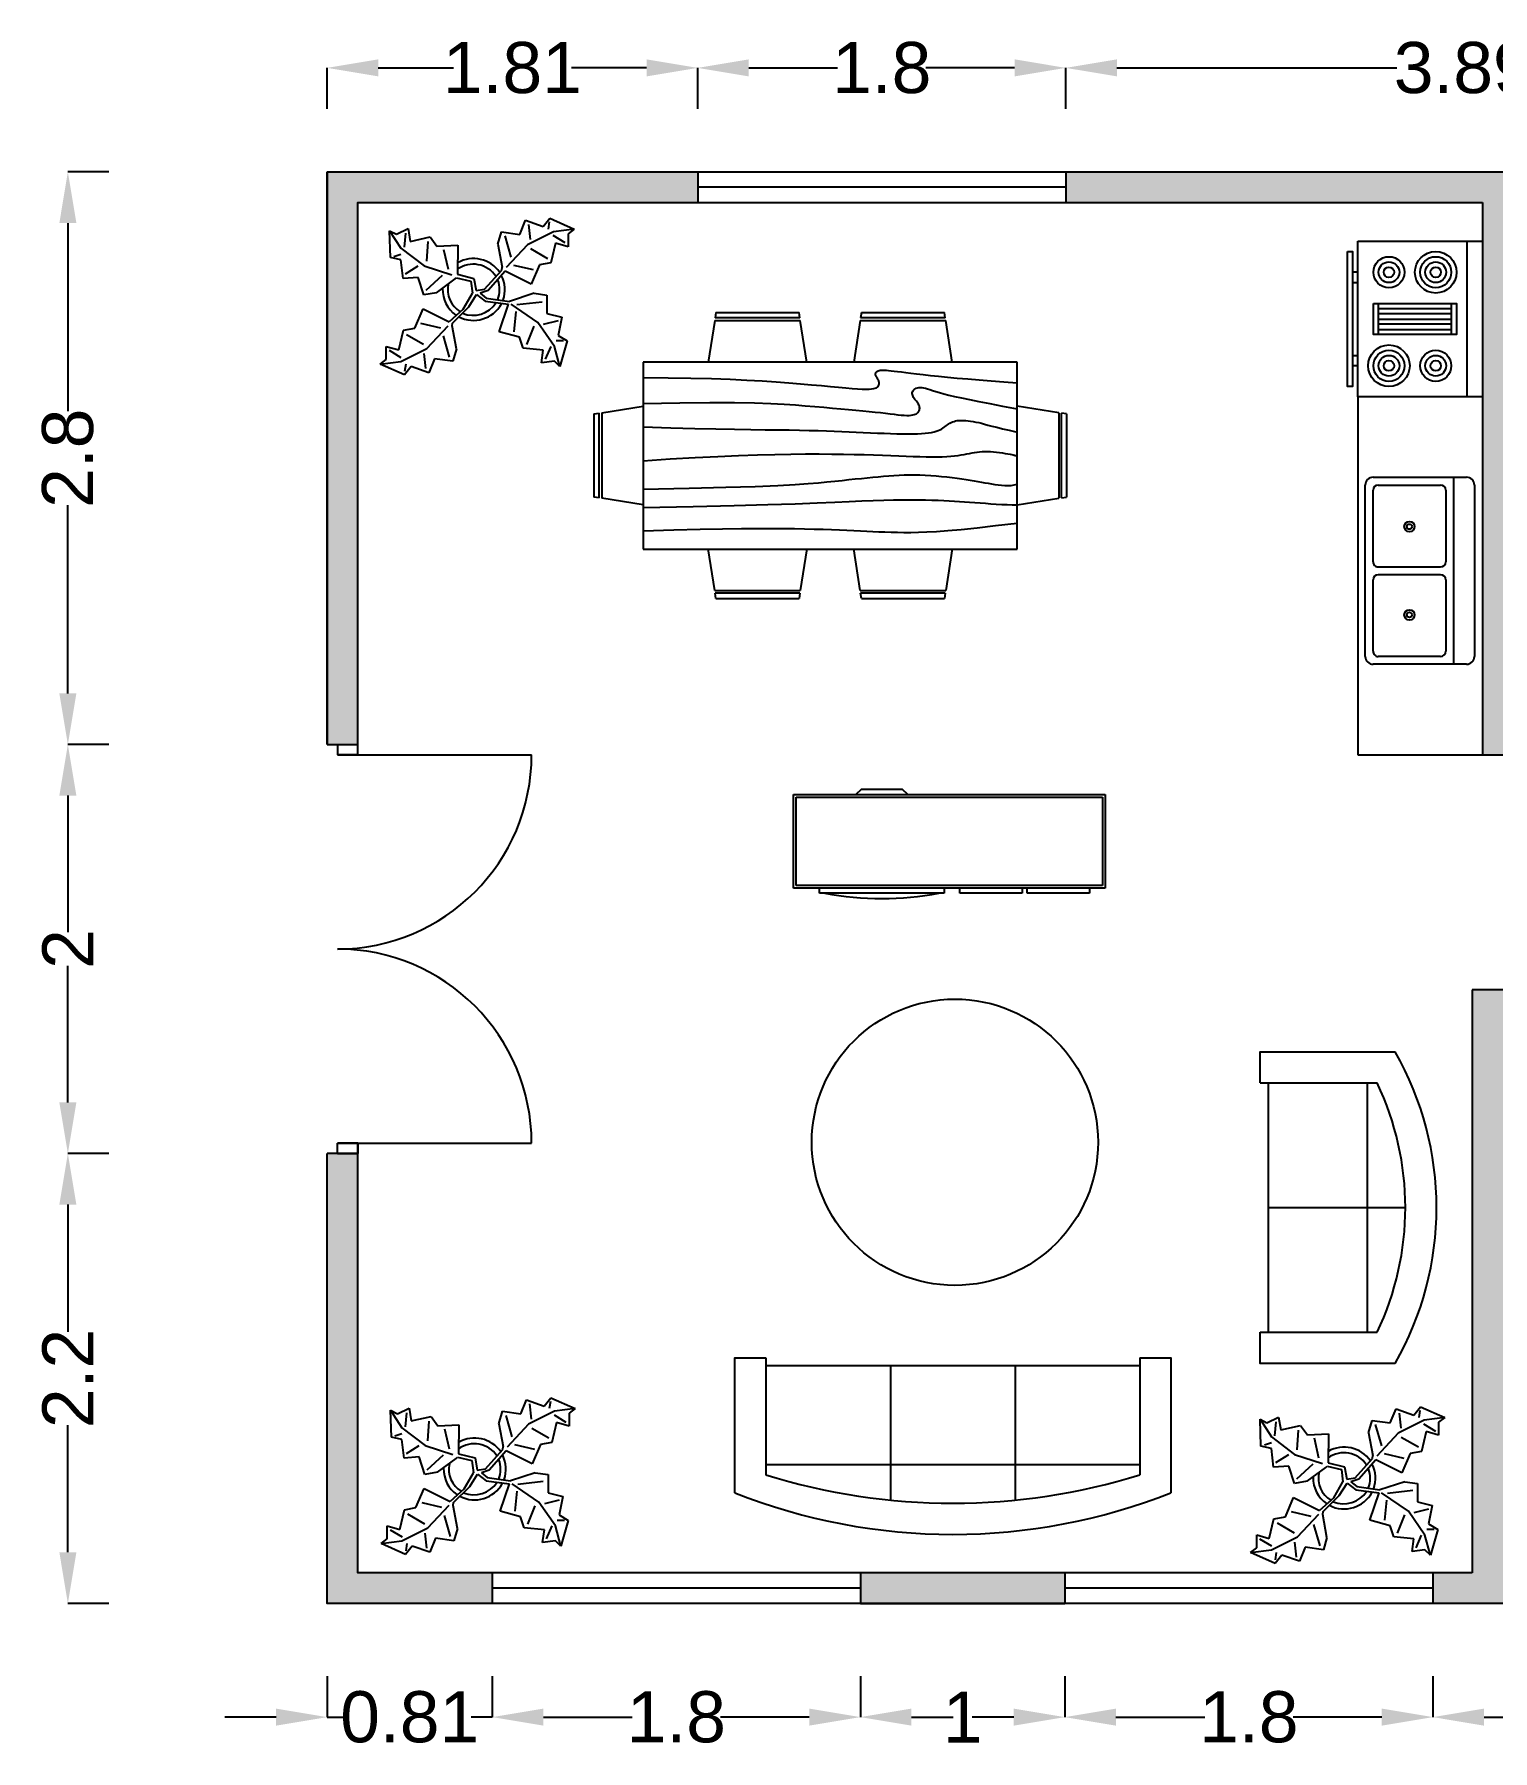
# Model space of a CAD drawing. Header units: metres. Extents: x 0.8 to 12.8, y 8.6 to 17.
# Drawn here: x 0.77 to 7.9, y 8.6 to 16.99 of the extents above; entities that cross this region are included whole.
import ezdxf

# ---------------------------------------------------------------- set-up
doc = ezdxf.new("R2010")
doc.units = ezdxf.units.M
for name, color, linetype in [('Doors', 6, 'Continuous'), ('Furniture', 5, 'Continuous'), ('Hatching', 4, 'Continuous')]:
    doc.layers.add(name, color=color, linetype=linetype)
doc.styles.get("Standard").update_dxf_attribs({"font": 'arial.ttf'})
doc.dimstyles.new('ISO-25', dxfattribs={"dimtxt": 0.25, "dimasz": 0.25, "dimexe": 0, "dimexo": 0, "dimgap": 0, "dimtad": 0, "dimdsep": 46, "dimtxsty": 'Standard', "dimcen": 0.25, "dimadec": 0, "dimazin": 0, "dimtfac": 1, "dimtmove": 1, "dimatfit": 3, "dimfxl": 0.2, "dimfxlon": 1, "dimarcsym": 0})

# ---------------------------------------------------------------- blocks, each defined once
blk = doc.blocks.new('Sofa - Roundback Loveseat 5 ft.')
at = {"linetype": 'Continuous'}
for p, q in [((0, -32.44198), (0, -5.99998)), ((-24, -33.99998), (-24, -11.46958)), ((24.00004, -33.99998), (24.00004, -11.46958)), ((-23.9998, -13.38178), (23.99986, -13.38178)), ((-24, -32.44198), (24.00004, -32.44198))]:
    blk.add_line(p, q, dxfattribs=at)
for points in [[(-24, -33.99998), (-30, -33.99998), (-30, -7.99998)], [(30.00004, -7.99998), (30.00004, -33.99998), (24.00004, -33.99998)]]:
    blk.add_lwpolyline(points, dxfattribs=at)
for centre, radius, start, end in [((0, -60.24998), 60.24998, 60.13715, 119.8628), ((0, -61.38438), 55.38444, 64.32083, 115.6792)]:
    blk.add_arc(centre, radius, start, end, dxfattribs=at)
blk = doc.blocks.new('Sofa - Roundback 7 ft.')
at = {"linetype": 'Continuous'}
for p, q in [((-12.00002, -32.4421), (-12.00003, -6.5971)), ((11.99997, -32.4421), (11.99998, -6.5971)), ((-36.000027, -34), (-36.000027, -11.4696)), ((35.99998, -34), (35.99998, -11.4696)), ((-35.999844, -13.3819), (35.9998, -13.3819)), ((-36.000027, -32.4421), (35.99998, -32.4421))]:
    blk.add_line(p, q, dxfattribs=at)
for points in [[(-36.000027, -34), (-42.000027, -34), (-42.000027, -8)], [(41.99998, -8), (41.99998, -34), (35.99998, -34)]]:
    blk.add_lwpolyline(points, dxfattribs=at)
for centre, radius, start, end in [((0, -114.25), 114.25, 68.43141, 111.5686), ((-0.00001, -127.1968), 121.1968, 72.72033, 107.2797)]:
    blk.add_arc(centre, radius, start, end, dxfattribs=at)
blk = doc.blocks.new('Dining Set - 36 x 72 in.')
at = {"linetype": 'Continuous'}
for p, q in [((-22, 27.5), (-22.1562, 26.50042)), ((-5.8416, 26.5), (-22.1534, 26.5)), ((-22, 27.5), (-6, 27.5)), ((-5.8437, 26.49966), (-6, 27.5)), ((6, 27.5), (5.8438, 26.50042)), ((22.1584, 26.5), (5.8466, 26.5)), ((6, 27.5), (22, 27.5)), ((22.1563, 26.49966), (22, 27.5)), ((-22.2343, 26.00059), (-23.4847, 17.99762)), ((-22.2304, 26), (-5.7608, 26)), ((-4.5152, 17.99762), (-5.7655, 25.99926)), ((5.7657, 26.00059), (4.5153, 17.99762)), ((5.7696, 26), (22.2392, 26)), ((23.4848, 17.99762), (22.2345, 25.99926)), ((36, 18), (-36, 18)), ((-36, 18), (-36, -18)), ((36, -18), (36, 18)), ((-45.5, 8), (-44.5004, 8.15617)), ((-45.5, 8), (-45.5, -8)), ((-44.5, -8.15843), (-44.5, 8.15338)), ((-44.0006, 8.23428), (-35.9976, 9.48474)), ((-44, 8.23041), (-44, -8.23915)), ((44.0006, 8.23428), (35.9976, 9.48474)), ((44, 8.23041), (44, -8.23915)), ((44.5, -8.15843), (44.5, 8.15338)), ((45.5, 8), (44.5005, 8.15617)), ((45.5, 8), (45.5, -8)), ((-44.4997, -8.15631), (-45.5, -8)), ((-35.9976, -9.48476), (-43.9993, -8.2345)), ((35.9976, -9.48476), (43.9993, -8.2345)), ((44.4997, -8.15631), (45.5, -8)), ((-36, -18), (36, -18)), ((-22.2343, -26.0006), (-23.4847, -17.99762)), ((-4.5152, -17.99762), (-5.7655, -25.99928)), ((5.7657, -26.0006), (4.5153, -17.99762)), ((23.4848, -17.99762), (22.2345, -25.99928)), ((-22.2304, -26), (-5.7608, -26)), ((5.7696, -26), (22.2392, -26)), ((-22, -27.5), (-22.1562, -26.50044)), ((-5.8416, -26.5), (-22.1534, -26.5)), ((-22, -27.5), (-6, -27.5)), ((-5.8437, -26.49967), (-6, -27.5)), ((6, -27.5), (5.8438, -26.50044)), ((22.1584, -26.5), (5.8466, -26.5)), ((6, -27.5), (22, -27.5)), ((22.1563, -26.49967), (22, -27.5))]:
    blk.add_line(p, q, dxfattribs=at)
for points in [[(-36, 15), (-31.1772, 14.97754), (-26.8079, 14.91406), (-22.8538, 14.81543), (-19.276, 14.6875), (-16.0362, 14.53613), (-13.0957, 14.36718), (-10.4159, 14.18652), (-7.9583, 14), (-5.6904, 13.81315), (-3.6035, 13.63021), (-1.6954, 13.45508), (0.0365, 13.29166), (1.5945, 13.14388), (2.9811, 13.01562), (4.1988, 12.9108), (5.25, 12.83333), (6.1393, 12.78613), (6.8802, 12.76823), (7.4883, 12.77767), (7.9792, 12.8125), (8.3685, 12.87077), (8.6719, 12.95052), (8.9049, 13.0498), (9.0833, 13.16666), (9.2205, 13.29899), (9.3216, 13.44401), (9.3895, 13.59879), (9.4271, 13.76041), (9.4373, 13.92594), (9.4232, 14.09245), (9.3875, 14.257), (9.3333, 14.41666), (9.2638, 14.56917), (9.1836, 14.71484), (9.0975, 14.85465), (9.0104, 14.98958), (8.9272, 15.1206), (8.8529, 15.2487), (8.7922, 15.37483), (8.75, 15.5), (8.7305, 15.62467), (8.7344, 15.74739), (8.7617, 15.86621), (8.8125, 15.97916), (8.8867, 16.08431), (8.9844, 16.17968), (9.1055, 16.26334), (9.25, 16.33333), (9.4189, 16.38802), (9.6172, 16.42708), (9.8506, 16.45052), (10.125, 16.45833), (10.4463, 16.45052), (10.8203, 16.42708), (11.2529, 16.38802), (11.75, 16.33333), (12.3184, 16.26318), (12.9694, 16.17838), (13.7151, 16.07991), (14.5677, 15.96875), (15.5395, 15.84586), (16.6426, 15.71224), (17.8893, 15.56884), (19.2917, 15.41666), (20.859, 15.25667), (22.5879, 15.08984), (24.4721, 14.91715), (26.5052, 14.73958), (28.6809, 14.5581), (30.9929, 14.3737), (33.4347, 14.18733), (36, 14)], [(-36, 10), (-28.9766, 10.14274), (-23.1725, 10.20442), (-18.4241, 10.19775), (-14.5677, 10.13541), (-11.4399, 10.03011), (-8.877, 9.89453), (-6.7154, 9.74137), (-4.7917, 9.58333), (-2.9698, 9.43082), (-1.2246, 9.28515), (0.4415, 9.14534), (2.026, 9.01041), (3.5266, 8.87939), (4.9408, 8.7513), (6.266, 8.62516), (7.5, 8.5), (8.6411, 8.37549), (9.6914, 8.2539), (10.6538, 8.13818), (11.5312, 8.03125), (12.3267, 7.93603), (13.043, 7.85547), (13.6831, 7.79248), (14.25, 7.75), (14.7471, 7.7303), (15.1797, 7.73307), (15.5537, 7.75732), (15.875, 7.80208), (16.1494, 7.86637), (16.3828, 7.94922), (16.5811, 8.04964), (16.75, 8.16666), (16.8944, 8.29915), (17.0143, 8.44531), (17.1089, 8.60319), (17.1771, 8.77083), (17.218, 8.94629), (17.2305, 9.1276), (17.2137, 9.31282), (17.1667, 9.5), (17.0895, 9.6875), (16.987, 9.875), (16.8649, 10.0625), (16.7292, 10.25), (16.5856, 10.4375), (16.4401, 10.625), (16.2985, 10.8125), (16.1667, 11), (16.05, 11.18733), (15.9518, 11.3737), (15.8752, 11.5581), (15.8229, 11.73958), (15.798, 11.91715), (15.8034, 12.08984), (15.842, 12.25667), (15.9167, 12.41666), (16.0295, 12.56836), (16.1784, 12.70833), (16.3605, 12.83268), (16.5729, 12.9375), (16.8127, 13.01888), (17.0768, 13.07291), (17.3625, 13.0957), (17.6667, 13.08333), (17.9894, 13.03312), (18.3418, 12.94726), (18.7382, 12.82918), (19.1927, 12.68229), (19.7195, 12.51001), (20.3327, 12.31575), (21.0465, 12.10294), (21.875, 11.875), (22.8357, 11.63354), (23.959, 11.37304), (25.2786, 11.08618), (26.8282, 10.76562), (28.6414, 10.40405), (30.752, 9.99414), (33.1936, 9.52856), (36, 9)], [(-36, 5.5), (-30.7157, 5.3348), (-26.069, 5.20963), (-21.9946, 5.11767), (-18.4271, 5.05208), (-15.3009, 5.00602), (-12.5508, 4.97265), (-10.1112, 4.94515), (-7.9167, 4.91666), (-5.909, 4.88167), (-4.0586, 4.83984), (-2.3429, 4.79215), (-0.7396, 4.73958), (0.7739, 4.6831), (2.22, 4.6237), (3.6213, 4.56233), (5, 4.5), (6.373, 4.43782), (7.7344, 4.3776), (9.0723, 4.32129), (10.375, 4.27083), (11.6309, 4.22819), (12.8281, 4.19531), (13.9551, 4.17415), (15, 4.16666), (15.954, 4.17448), (16.819, 4.19791), (17.6001, 4.23698), (18.3021, 4.29166), (18.9299, 4.36198), (19.4883, 4.44791), (19.9823, 4.54948), (20.4167, 4.66666), (20.7969, 4.79899), (21.1302, 4.94401), (21.4245, 5.09879), (21.6875, 5.26041), (21.9271, 5.42594), (22.1511, 5.59245), (22.3672, 5.757), (22.5834, 5.91666), (22.8065, 6.06868), (23.0404, 6.21093), (23.2879, 6.34147), (23.5521, 6.45833), (23.8358, 6.55957), (24.142, 6.64323), (24.4735, 6.70735), (24.8334, 6.75), (25.2235, 6.76969), (25.642, 6.76692), (26.0858, 6.74267), (26.5521, 6.69791), (27.0379, 6.63362), (27.5404, 6.55078), (28.0565, 6.45036), (28.5834, 6.33333), (29.1242, 6.19987), (29.7071, 6.04687), (30.3661, 5.87044), (31.1354, 5.66666), (32.0493, 5.43164), (33.142, 5.16146), (34.4475, 4.85221), (36, 4.5)], [(-36, -1), (-30.7915, -0.6591), (-26.0195, -0.38216), (-21.6519, -0.16284), (-17.6563, 0.00521), (-14.0005, 0.12833), (-10.6523, 0.21289), (-7.5796, 0.26522), (-4.75, 0.29166), (-2.134, 0.29793), (0.2878, 0.28711), (2.5317, 0.26163), (4.6146, 0.22396), (6.5529, 0.17651), (8.3633, 0.12174), (10.0623, 0.06209), (11.6667, 0), (13.1899, -0.06201), (14.6341, -0.1211), (15.9982, -0.17432), (17.2813, -0.21875), (18.4823, -0.25147), (19.6003, -0.26953), (20.6343, -0.27002), (21.5834, -0.25), (22.4481, -0.20768), (23.2357, -0.14584), (23.9549, -0.06836), (24.6146, 0.02083), (25.2235, 0.11784), (25.7904, 0.21875), (26.3241, 0.31966), (26.8334, 0.41666), (27.3265, 0.50618), (27.8099, 0.58593), (28.2894, 0.65397), (28.7709, 0.70833), (29.2601, 0.74707), (29.763, 0.76823), (30.2855, 0.76985), (30.8334, 0.75), (31.4088, 0.70784), (31.9994, 0.64713), (32.589, 0.57275), (33.1615, 0.48958), (33.7008, 0.4025), (34.1908, 0.3164), (34.6153, 0.23616), (34.9584, 0.16666), (35.2099, 0.11165), (35.3848, 0.07031), (35.504, 0.04069), (35.5886, 0.02083), (35.6594, 0.00879), (35.7377, 0.0026), (35.8442, 0.00032), (36, 0)], [(-36, -6.5), (-27.1843, -6.31267), (-20.084, -6.1263), (-14.469, -5.9419), (-10.1094, -5.76042), (-6.7752, -5.58285), (-4.2363, -5.41016), (-2.2629, -5.24333), (-0.625, -5.08334), (0.8708, -4.93099), (2.2715, -4.78646), (3.5872, -4.64974), (4.8281, -4.52084), (6.0046, -4.39974), (7.127, -4.28646), (8.2053, -4.18099), (9.25, -4.08334), (10.2705, -3.99382), (11.2734, -3.91407), (12.2647, -3.84603), (13.25, -3.79167), (14.2354, -3.75293), (15.2266, -3.73177), (16.2295, -3.73015), (17.25, -3.75), (18.2912, -3.79248), (19.3451, -3.85547), (20.4009, -3.93604), (21.4479, -4.03125), (22.4754, -4.13819), (23.4727, -4.25391), (24.4289, -4.37549), (25.3334, -4.5), (26.1785, -4.62492), (26.9694, -4.74935), (27.7145, -4.87281), (28.4219, -4.99479), (29.1, -5.11483), (29.7572, -5.23242), (30.4016, -5.34709), (31.0417, -5.45834), (31.6837, -5.56437), (32.3262, -5.65821), (32.9658, -5.73153), (33.599, -5.77604), (34.2224, -5.78345), (34.8327, -5.74545), (35.4264, -5.65373), (36, -5.5)], [(-36, -10), (-26.4022, -9.81299), (-18.4675, -9.62891), (-11.9839, -9.45069), (-6.7396, -9.28125), (-2.5226, -9.12354), (0.8789, -8.98047), (3.6769, -8.85498), (6.0833, -8.75), (8.2767, -8.66765), (10.3021, -8.60677), (12.1712, -8.56543), (13.8958, -8.54167), (15.4876, -8.53353), (16.9583, -8.53907), (18.3197, -8.55632), (19.5834, -8.58334), (20.7616, -8.61841), (21.8685, -8.66081), (22.9188, -8.71004), (23.9271, -8.76563), (24.9081, -8.82707), (25.8763, -8.89388), (26.8465, -8.96558), (27.8334, -9.04167), (28.8474, -9.12118), (29.8828, -9.20117), (30.93, -9.27824), (31.9792, -9.34896), (33.0205, -9.40991), (34.0443, -9.45768), (35.0407, -9.48885), (36, -9.5)], [(-36, -14.5), (-30.0881, -14.33513), (-25.0332, -14.21224), (-20.7312, -14.12647), (-17.0781, -14.07292), (-13.97, -14.04671), (-11.3027, -14.04297), (-8.9724, -14.05681), (-6.875, -14.08334), (-4.9224, -14.11833), (-3.0905, -14.16016), (-1.3709, -14.20785), (0.2448, -14.26042), (1.7647, -14.3169), (3.1973, -14.3763), (4.5507, -14.43767), (5.8333, -14.5), (7.0554, -14.5621), (8.235, -14.62175), (9.3922, -14.67652), (10.5469, -14.72396), (11.7192, -14.76164), (12.929, -14.78711), (14.1965, -14.79794), (15.5417, -14.79167), (16.9933, -14.76424), (18.6152, -14.70508), (20.4804, -14.60197), (22.6615, -14.44271), (25.2312, -14.21509), (28.2624, -13.9069), (31.8277, -13.50594), (36, -13)]]:
    blk.add_lwpolyline(points, dxfattribs=at)
blk = doc.blocks.new('Range-Oven - 30 in top')
for p, q in [((0, -3), (30, -3)), ((12, -6), (18, -6)), ((13, -20), (13, -6)), ((14, -6), (14, -20)), ((15, -20), (15, -6)), ((16, -6), (16, -20)), ((17, -20), (17, -6)), ((18, -20), (12, -20)), ((6, -24), (6, -25)), ((8, -25), (8, -24)), ((22, -25), (22, -24)), ((24, -24), (24, -25))]:
    blk.add_line(p, q)
for points in [[(0, -24), (0, 0), (30, 0), (30, -24)], [(12, -21), (12, -5), (18, -5), (18, -21)], [(2, -26), (2, -25), (28, -25), (28, -26)]]:
    blk.add_lwpolyline(points, close=True)
for centre, radius in [((6, -9), 4), ((6, -9), 3), ((24, -9), 3), ((6, -9), 2), ((6, -9), 1), ((24, -9), 2), ((24, -9), 1), ((6, -18), 3), ((6, -18), 2), ((24, -18), 4), ((24, -18), 3), ((24, -18), 2), ((6, -18), 1), ((24, -18), 1)]:
    blk.add_circle(centre, radius)
blk = doc.blocks.new('Sink-double - 36 in top')
for p, q in [((-18, -4), (18, -4)), ((-0.75, -18.5), (-0.75, -6.5)), ((0.75, -6.5), (0.75, -18.5))]:
    blk.add_line(p, q)
for points in [[(-16.5, 0), (16.5, 0)], [(-18, -19.5), (-18, -1.5)], [(18, -1.5), (18, -19.5)], [(-16.5, -18.5), (-16.5, -6.5)], [(-15.5, -5.5), (-1.75, -5.5)], [(1.75, -5.5), (15.5, -5.5)], [(16.5, -6.5), (16.5, -18.5)], [(-1.75, -19.5), (-15.5, -19.5)], [(15.5, -19.5), (1.75, -19.5)], [(16.5, -21), (-16.5, -21)]]:
    blk.add_lwpolyline(points)
for centre, radius in [((-8.5, -12.5), 1), ((-8.5, -12.5), 0.5), ((8.5, -12.5), 1), ((8.5, -12.5), 0.5)]:
    blk.add_circle(centre, radius)
for centre, radius, start, end in [((-16.5, -1.5), 1.5, 90, 180), ((16.5, -1.5), 1.5, 0, 90), ((-15.5, -6.5), 1, 90, 180), ((-1.75, -6.5), 1, 0, 90), ((1.75, -6.5), 1, 90, 180), ((15.5, -6.5), 1, 0, 90), ((-16.5, -19.5), 1.5, 180, 270), ((-15.5, -18.5), 1, 180, 270), ((-1.75, -18.5), 1, 270, 0), ((1.75, -18.5), 1, 180, 270), ((15.5, -18.5), 1, 270, 0), ((16.5, -19.5), 1.5, 270, 0)]:
    blk.add_arc(centre, radius, start, end)
blk = doc.blocks.new('Plant - Rubber or Philodendron')
at = {"linetype": 'Continuous'}
for p, q in [((8.8871, 10.7908), (9.9809, 13.4933)), ((9.9809, 13.4933), (13.3837, 12.301)), ((13.3837, 12.301), (14.68, 13.9039)), ((14.68, 13.9039), (19.3848, 11.8146)), ((-16.2005, 11.4774), (-13.9899, 8.1064)), ((-16.2005, 11.4774), (-14.8639, 10.7964)), ((-16.0159, 6.3329), (-16.2005, 11.4774)), ((-14.8639, 10.7964), (-12.6195, 11.8975)), ((-13.3174, 8.325), (-13.0735, 11.0065)), ((-12.6195, 11.8975), (-12.1909, 9.4345)), ((-12.1909, 9.4345), (-8.3829, 10.3)), ((-8.3829, 10.3), (-7.0549, 8.501)), ((4.6914, 8.8812), (5.3859, 11.2828)), ((5.3859, 11.2828), (8.8871, 10.7908)), ((5.9878, 10.4842), (7.1971, 6.3869)), ((15.3859, 11.3055), (10.3916, 8.7942)), ((10.5828, 12.6946), (10.8893, 9.7953)), ((14.5816, 13.2037), (14.3848, 11.8033)), ((15.2875, 10.6053), (17.5907, 9.2105)), ((19.3848, 11.8146), (15.3859, 11.3055)), ((19.3848, 11.8146), (18.1868, 10.9119)), ((18.1868, 10.9119), (18.1925, 8.4119)), ((-15.3434, 6.5514), (-13.9984, 6.9884)), ((-13.9899, 8.1064), (-9.5434, 4.7185)), ((-8.8369, 9.409), (-9.0894, 5.6095)), ((-7.0549, 8.501), (-3.0284, 8.6941)), ((-4.8529, 4.012), (-5.7184, 7.82)), ((-3.0284, 8.6941), (-3.0709, 3.1041)), ((4.6914, 8.8812), (5.5014, 4.4831)), ((10.3916, 8.7942), (6.2847, 4.4028)), ((14.2977, 6.1031), (10.9934, 7.9956)), ((15.7909, 9.1065), (14.8995, 5.3044)), ((18.1925, 8.4119), (15.7909, 9.1065)), ((-14.0069, 5.8704), (-16.0159, 6.3329)), ((-13.5868, 2.2894), (-14.0069, 5.8704)), ((-13.1329, 3.1804), (-10.6614, 4.727)), ((-9.5434, 4.7185), (-4.1917, 2.9888)), ((2.1141, 0.2298), (5.4346, 3.9146)), ((6.1032, 3.6844), (2.8262, -0.031)), ((5.4346, 3.9146), (5.5014, 4.4831)), ((11.1089, 1.1958), (6.1032, 3.6844)), ((7.7005, 4.8881), (11.5025, 3.9967)), ((12.7005, 4.8994), (11.1089, 1.1958)), ((14.8995, 5.3044), (12.7005, 4.8994)), ((-10.6784, 2.491), (-13.5868, 2.2894)), ((-9.5858, -0.8715), (-10.6784, 2.491)), ((-9.1318, 0.0195), (-5.9793, 2.9025)), ((-7.1228, -0.443), (-3.5248, 2.2131)), ((-3.5248, 2.2131), (-3.3011, 2.4355)), ((-3.3011, 2.4355), (-0.5306, 1.7947)), ((-3.0709, 3.1041), (0.0797, 2.3163)), ((-0.5306, 1.7947), (-0.2255, -0.5527)), ((-0.5306, 1.7947), (-0.5306, 1.7947)), ((0.0797, 2.3163), (0.4866, -0.031)), ((0.4866, -0.031), (2.1141, 0.2298)), ((-7.1228, -0.443), (-9.5858, -0.8715)), ((-4.0579, -6.2781), (-0.9375, -3.1608)), ((-2.019, -3.6148), (-0.2255, -0.5527)), ((-0.9375, -3.1608), (0.5883, -0.8135)), ((0.5883, -0.8135), (2.2447, -2.0916)), ((2.8262, -0.031), (1.3003, -0.5527)), ((1.3003, -0.5527), (2.4193, -1.4655)), ((2.2447, -2.0916), (6.7108, -2.6626)), ((2.4193, -1.4655), (6.895, -2.1175)), ((4.943, -7.9659), (6.7108, -2.6626)), ((11.6605, -0.5413), (6.895, -2.1175)), ((12.3677, -6.1981), (7.219, -2.6772)), ((8.3544, -2.7453), (13.1973, -2.1704)), ((11.6605, -0.5413), (14.1354, -0.8948)), ((14.1354, -0.8948), (14.1354, -4.4304)), ((-11.3237, -7.2629), (-9.7321, -3.5593)), ((-6.3237, -7.2516), (-10.1257, -6.3602)), ((-9.7321, -3.5593), (-4.7264, -6.0479)), ((-2.019, -3.6148), (-4.7264, -6.0479)), ((-4.1246, -6.8466), (-4.0579, -6.2781)), ((8.125, -4.0768), (7.7715, -7.9659)), ((15.5496, -10.7943), (12.3677, -6.1981)), ((16.2567, -5.8446), (13.4283, -6.5517)), ((14.1354, -4.4304), (16.9638, -5.1375)), ((16.9638, -5.1375), (16.2567, -8.673)), ((-14.4141, -11.4699), (-13.5228, -7.6679)), ((-13.5228, -7.6679), (-11.3237, -7.2629)), ((-12.921, -8.4665), (-9.6166, -10.359)), ((-9.0148, -11.1577), (-4.9047, -6.8122)), ((-4.611, -12.8477), (-5.8203, -8.7504)), ((-3.3146, -11.2447), (-4.1246, -6.8466)), ((8.8321, -9.0266), (4.943, -7.9659)), ((9.5392, -11.1479), (8.8321, -9.0266)), ((10.2463, -10.4408), (11.6605, -6.9053)), ((17.3174, -9.7337), (15.9032, -9.7337)), ((16.2567, -8.673), (18.0245, -9.7337)), ((18.0245, -9.7337), (16.6103, -14.6834)), ((-16.8157, -10.7754), (-14.4141, -11.4699)), ((-16.8101, -13.2754), (-16.8157, -10.7754)), ((-13.9107, -12.9688), (-16.2139, -11.574)), ((-14.0091, -13.669), (-9.0148, -11.1577)), ((-9.206, -15.0581), (-9.5126, -12.1588)), ((-7.5103, -13.1543), (-8.6042, -15.8568)), ((-4.0092, -13.6463), (-7.5103, -13.1543)), ((-3.3146, -11.2447), (-4.0092, -13.6463)), ((13.4283, -11.5015), (9.5392, -11.1479)), ((13.0748, -13.9763), (13.4283, -11.5015)), ((14.8425, -10.7943), (13.7819, -13.2692)), ((16.6103, -14.6834), (15.5496, -10.7943)), ((-18.008, -14.1781), (-16.8101, -13.2754)), ((-18.008, -14.1781), (-14.0091, -13.669)), ((-13.3032, -16.2674), (-18.008, -14.1781)), ((-12.0069, -14.6645), (-13.3032, -16.2674)), ((-13.2048, -15.5672), (-13.008, -14.1668)), ((-8.6042, -15.8568), (-12.0069, -14.6645)), ((15.5496, -13.6228), (13.0748, -13.9763)), ((16.6103, -14.6834), (15.5496, -13.6228))]:
    blk.add_line(p, q, dxfattribs=at)
for centre, radius, start, end in [((0, 0), 6.1275, 34.37569, 120.1028), ((-0.0601, -0.2075), 5.2461, 33.82192, 124.9414), ((0.0308, 0.1664), 6, 178.6147, 235.1169), ((0.0308, 0.1664), 5, 168.1647, 238.6725), ((-0.2664, 0.1682), 5.2775, 338.4094, 20.03007), ((-0.098, 0.1364), 6.1288, 341.2017, 26.09184), ((-0.0234, 0.3825), 6.1492, 242.5812, 331.2714), ((-0.1102, 0.4886), 5.2883, 247.3711, 327.472)]:
    blk.add_arc(centre, radius, start, end, dxfattribs=at)
blk = doc.blocks.new('Entertainment Center')
at = {"linetype": 'Continuous'}
for p, q in [((-4, 0), (-5, -1)), ((4, 0), (-4, 0)), ((5, -1), (4, 0)), ((-17, -19), (-17, -1)), ((-17, -1), (43, -1)), ((-16.5, -18.5), (-16.5, -1.5)), ((-16.5, -1.5), (42.5, -1.5)), ((42.5, -1.5), (42.5, -18.5)), ((43, -1), (43, -19)), ((43, -19), (-17, -19)), ((42.5, -18.5), (-16.5, -18.5)), ((-12, -20), (-12, -19)), ((12, -19), (12, -20)), ((15, -20), (15, -19)), ((27, -19), (27, -20)), ((28, -20), (28, -19)), ((40, -19), (40, -20)), ((12, -20), (-12, -20)), ((27, -20), (15, -20)), ((40, -20), (28, -20))]:
    blk.add_line(p, q, dxfattribs=at)
blk.add_arc((0, 40), 61, 259.6111, 280.3889, dxfattribs=at)
blk = doc.blocks.new('*D26')
at = {"layer": 'Defpoints', "color": 0, "transparency": 16777216}
for p in [(2.2017, 16.3219), (0.9338, 13.5219), (2.2017, 13.5219)]:
    blk.add_point(p, dxfattribs=at)
at = {"layer": 'Hatching', "color": 0, "lineweight": -2, "transparency": 16777216}
for p, q in [((1.1338, 16.3219), (0.9338, 16.3219)), ((0.9338, 16.0719), (0.9338, 15.1519)), ((0.9338, 13.7719), (0.9338, 14.692)), ((1.1338, 13.5219), (0.9338, 13.5219))]:
    blk.add_line(p, q, dxfattribs=at)
at = {"layer": 'Hatching', "color": 0, "transparency": 16777216}
for points in [[(0.8922, 16.0719), (0.9755, 16.0719), (0.9338, 16.3219)], [(0.8922, 13.7719), (0.9755, 13.7719), (0.9338, 13.5219)]]:
    blk.add_solid(points, dxfattribs=at)
at = {"layer": 'Hatching', "color": 0, "transparency": 16777216, "insert": (0.9338, 14.9219), "char_height": 0.25, "attachment_point": 5, "rotation": 90}
blk.add_mtext('2.8', dxfattribs=at)
blk = doc.blocks.new('*D27')
at = {"layer": 'Defpoints', "color": 0, "transparency": 16777216}
for p in [(2.2017, 11.5219), (0.9338, 9.3219), (2.2017, 9.3219)]:
    blk.add_point(p, dxfattribs=at)
at = {"layer": 'Hatching', "color": 0, "lineweight": -2, "transparency": 16777216}
for p, q in [((1.1338, 11.5219), (0.9338, 11.5219)), ((0.9338, 11.2719), (0.9338, 10.6503)), ((0.9338, 9.5719), (0.9338, 10.1935)), ((1.1338, 9.3219), (0.9338, 9.3219))]:
    blk.add_line(p, q, dxfattribs=at)
at = {"layer": 'Hatching', "color": 0, "transparency": 16777216}
for points in [[(0.8922, 11.2719), (0.9755, 11.2719), (0.9338, 11.5219)], [(0.8922, 9.5719), (0.9755, 9.5719), (0.9338, 9.3219)]]:
    blk.add_solid(points, dxfattribs=at)
at = {"layer": 'Hatching', "color": 0, "transparency": 16777216, "insert": (0.9338, 10.4219), "char_height": 0.25, "attachment_point": 5, "rotation": 90}
blk.add_mtext('2.2', dxfattribs=at)
blk = doc.blocks.new('*D28')
at = {"layer": 'Defpoints', "color": 0, "transparency": 16777216}
for p in [(0.9338, 13.5219), (2.2017, 13.5219), (2.2017, 11.5219)]:
    blk.add_point(p, dxfattribs=at)
at = {"layer": 'Hatching', "color": 0, "lineweight": -2, "transparency": 16777216}
for p, q in [((1.1338, 13.5219), (0.9338, 13.5219)), ((0.9338, 13.2719), (0.9338, 12.6047)), ((0.9338, 11.7719), (0.9338, 12.4391)), ((1.1338, 11.5219), (0.9338, 11.5219))]:
    blk.add_line(p, q, dxfattribs=at)
at = {"layer": 'Hatching', "color": 0, "transparency": 16777216}
for points in [[(0.8922, 13.2719), (0.9755, 13.2719), (0.9338, 13.5219)], [(0.8922, 11.7719), (0.9755, 11.7719), (0.9338, 11.5219)]]:
    blk.add_solid(points, dxfattribs=at)
at = {"layer": 'Hatching', "color": 0, "transparency": 16777216, "insert": (0.9338, 12.5219), "char_height": 0.25, "attachment_point": 5, "rotation": 90}
blk.add_mtext('2', dxfattribs=at)
blk = doc.blocks.new('*D29')
at = {"layer": 'Defpoints', "color": 0, "transparency": 16777216}
for p in [(2.2017, 9.3219), (3.0094, 9.3219), (3.0094, 8.7658)]:
    blk.add_point(p, dxfattribs=at)
at = {"layer": 'Hatching', "color": 0, "lineweight": -2, "transparency": 16777216}
for p, q in [((2.2017, 8.9658), (2.2017, 8.7658)), ((3.0094, 8.9658), (3.0094, 8.7658)), ((1.9517, 8.7658), (1.7017, 8.7658)), ((2.2017, 8.7658), (2.305, 8.7658)), ((3.0094, 8.7658), (2.9061, 8.7658)), ((3.2594, 8.7658), (3.5094, 8.7658))]:
    blk.add_line(p, q, dxfattribs=at)
at = {"layer": 'Hatching', "color": 0, "transparency": 16777216}
for points in [[(1.9517, 8.8075), (1.9517, 8.7241), (2.2017, 8.7658)], [(3.2594, 8.8075), (3.2594, 8.7241), (3.0094, 8.7658)]]:
    blk.add_solid(points, dxfattribs=at)
at = {"layer": 'Hatching', "color": 0, "transparency": 16777216, "insert": (2.6056, 8.7658), "char_height": 0.25, "attachment_point": 5}
blk.add_mtext('0.81', dxfattribs=at)
blk = doc.blocks.new('*D30')
at = {"layer": 'Defpoints', "color": 0, "transparency": 16777216}
for p in [(3.0094, 9.3219), (4.8094, 9.3219), (4.8094, 8.7658)]:
    blk.add_point(p, dxfattribs=at)
at = {"layer": 'Hatching', "color": 0, "lineweight": -2, "transparency": 16777216}
for p, q in [((3.0094, 8.9658), (3.0094, 8.7658)), ((4.8094, 8.9658), (4.8094, 8.7658)), ((3.2594, 8.7658), (3.6934, 8.7658)), ((4.5594, 8.7658), (4.1255, 8.7658))]:
    blk.add_line(p, q, dxfattribs=at)
at = {"layer": 'Hatching', "color": 0, "transparency": 16777216}
for points in [[(3.2594, 8.8075), (3.2594, 8.7241), (3.0094, 8.7658)], [(4.5594, 8.8075), (4.5594, 8.7241), (4.8094, 8.7658)]]:
    blk.add_solid(points, dxfattribs=at)
at = {"layer": 'Hatching', "color": 0, "transparency": 16777216, "insert": (3.9094, 8.7658), "char_height": 0.25, "attachment_point": 5}
blk.add_mtext('1.8', dxfattribs=at)
blk = doc.blocks.new('*D31')
at = {"layer": 'Defpoints', "color": 0, "transparency": 16777216}
for p in [(4.8094, 9.3219), (5.8094, 9.3219), (5.8094, 8.7658)]:
    blk.add_point(p, dxfattribs=at)
at = {"layer": 'Hatching', "color": 0, "lineweight": -2, "transparency": 16777216}
for p, q in [((4.8094, 8.9658), (4.8094, 8.7658)), ((5.8094, 8.9658), (5.8094, 8.7658)), ((5.0594, 8.7658), (5.2634, 8.7658)), ((5.5594, 8.7658), (5.3555, 8.7658))]:
    blk.add_line(p, q, dxfattribs=at)
at = {"layer": 'Hatching', "color": 0, "transparency": 16777216}
for points in [[(5.0594, 8.8075), (5.0594, 8.7241), (4.8094, 8.7658)], [(5.5594, 8.8075), (5.5594, 8.7241), (5.8094, 8.7658)]]:
    blk.add_solid(points, dxfattribs=at)
at = {"layer": 'Hatching', "color": 0, "transparency": 16777216, "insert": (5.3094, 8.7658), "char_height": 0.25, "attachment_point": 5}
blk.add_mtext('1', dxfattribs=at)
blk = doc.blocks.new('*D32')
at = {"layer": 'Defpoints', "color": 0, "transparency": 16777216}
for p in [(5.8094, 9.3219), (7.6094, 9.3219), (7.6094, 8.7658)]:
    blk.add_point(p, dxfattribs=at)
at = {"layer": 'Hatching', "color": 0, "lineweight": -2, "transparency": 16777216}
for p, q in [((5.8094, 8.9658), (5.8094, 8.7658)), ((7.6094, 8.9658), (7.6094, 8.7658)), ((6.0594, 8.7658), (6.4934, 8.7658)), ((7.3594, 8.7658), (6.9255, 8.7658))]:
    blk.add_line(p, q, dxfattribs=at)
at = {"layer": 'Hatching', "color": 0, "transparency": 16777216}
for points in [[(6.0594, 8.8075), (6.0594, 8.7241), (5.8094, 8.7658)], [(7.3594, 8.8075), (7.3594, 8.7241), (7.6094, 8.7658)]]:
    blk.add_solid(points, dxfattribs=at)
at = {"layer": 'Hatching', "color": 0, "transparency": 16777216, "insert": (6.7094, 8.7658), "char_height": 0.25, "attachment_point": 5}
blk.add_mtext('1.8', dxfattribs=at)
blk = doc.blocks.new('*D33')
at = {"layer": 'Defpoints', "color": 0, "transparency": 16777216}
for p in [(7.6094, 9.3219), (11.4017, 9.3219), (11.4017, 8.7658)]:
    blk.add_point(p, dxfattribs=at)
at = {"layer": 'Hatching', "color": 0, "lineweight": -2, "transparency": 16777216}
for p, q in [((7.6094, 8.9658), (7.6094, 8.7658)), ((11.4017, 8.9658), (11.4017, 8.7658)), ((7.8594, 8.7658), (9.1807, 8.7658)), ((11.1517, 8.7658), (9.8304, 8.7658))]:
    blk.add_line(p, q, dxfattribs=at)
at = {"layer": 'Hatching', "color": 0, "transparency": 16777216}
for points in [[(7.8594, 8.8075), (7.8594, 8.7241), (7.6094, 8.7658)], [(11.1517, 8.8075), (11.1517, 8.7241), (11.4017, 8.7658)]]:
    blk.add_solid(points, dxfattribs=at)
at = {"layer": 'Hatching', "color": 0, "transparency": 16777216, "insert": (9.5056, 8.7658), "char_height": 0.25, "attachment_point": 5}
blk.add_mtext('3.79', dxfattribs=at)
blk = doc.blocks.new('*D38')
at = {"layer": 'Defpoints', "color": 0, "transparency": 16777216}
for p in [(4.014, 16.8307), (2.2017, 16.3219), (4.014, 16.3219)]:
    blk.add_point(p, dxfattribs=at)
at = {"layer": 'Hatching', "color": 0, "lineweight": -2, "transparency": 16777216}
for p, q in [((2.2017, 16.6307), (2.2017, 16.8307)), ((2.4517, 16.8307), (2.819, 16.8307)), ((3.764, 16.8307), (3.3966, 16.8307)), ((4.014, 16.6307), (4.014, 16.8307))]:
    blk.add_line(p, q, dxfattribs=at)
at = {"layer": 'Hatching', "color": 0, "transparency": 16777216}
for points in [[(2.4517, 16.8724), (2.4517, 16.7891), (2.2017, 16.8307)], [(3.764, 16.8724), (3.764, 16.7891), (4.014, 16.8307)]]:
    blk.add_solid(points, dxfattribs=at)
at = {"layer": 'Hatching', "color": 0, "transparency": 16777216, "insert": (3.1078, 16.8307), "char_height": 0.25, "attachment_point": 5}
blk.add_mtext('1.81', dxfattribs=at)
blk = doc.blocks.new('*D39')
at = {"layer": 'Defpoints', "color": 0, "transparency": 16777216}
for p in [(5.814, 16.8307), (4.014, 16.3219), (5.814, 16.3219)]:
    blk.add_point(p, dxfattribs=at)
at = {"layer": 'Hatching', "color": 0, "lineweight": -2, "transparency": 16777216}
for p, q in [((4.014, 16.6307), (4.014, 16.8307)), ((4.264, 16.8307), (4.698, 16.8307)), ((5.564, 16.8307), (5.1301, 16.8307)), ((5.814, 16.6307), (5.814, 16.8307))]:
    blk.add_line(p, q, dxfattribs=at)
at = {"layer": 'Hatching', "color": 0, "transparency": 16777216}
for points in [[(4.264, 16.8724), (4.264, 16.7891), (4.014, 16.8307)], [(5.564, 16.8724), (5.564, 16.7891), (5.814, 16.8307)]]:
    blk.add_solid(points, dxfattribs=at)
at = {"layer": 'Hatching', "color": 0, "transparency": 16777216, "insert": (4.914, 16.8307), "char_height": 0.25, "attachment_point": 5}
blk.add_mtext('1.8', dxfattribs=at)
blk = doc.blocks.new('*D40')
at = {"layer": 'Defpoints', "color": 0, "transparency": 16777216}
for p in [(9.7017, 16.8307), (5.814, 16.3219), (9.7017, 16.3219)]:
    blk.add_point(p, dxfattribs=at)
at = {"layer": 'Hatching', "color": 0, "lineweight": -2, "transparency": 16777216}
for p, q in [((5.814, 16.6307), (5.814, 16.8307)), ((6.064, 16.8307), (7.433, 16.8307)), ((9.4517, 16.8307), (8.0827, 16.8307)), ((9.7017, 16.6307), (9.7017, 16.8307))]:
    blk.add_line(p, q, dxfattribs=at)
at = {"layer": 'Hatching', "color": 0, "transparency": 16777216}
for points in [[(6.064, 16.8724), (6.064, 16.7891), (5.814, 16.8307)], [(9.4517, 16.8724), (9.4517, 16.7891), (9.7017, 16.8307)]]:
    blk.add_solid(points, dxfattribs=at)
at = {"layer": 'Hatching', "color": 0, "transparency": 16777216, "insert": (7.7578, 16.8307), "char_height": 0.25, "attachment_point": 5}
blk.add_mtext('3.89', dxfattribs=at)

msp = doc.modelspace()

# ---------------------------------------------------------------- hatches: boundary and pattern name
at = {"layer": 'Hatching'}
h = msp.add_hatch(color=256, dxfattribs=at)
h.dxf.hatch_style = 1
h.paths.add_polyline_path([(2.2017, 16.3219), (2.2017, 13.5219), (2.3517, 13.5219), (2.3517, 16.1719), (4.014, 16.1719), (4.014, 16.3219)])
h.paths.add_polyline_path([(7.8517, 16.1719), (7.8517, 13.4719), (8.9001, 13.4719), (8.9001, 13.6219), (8.0017, 13.6219), (8.0017, 16.1719), (9.5517, 16.1719), (9.5517, 13.6219), (9.4501, 13.6219), (9.4501, 13.4719), (9.5517, 13.4719), (9.5517, 12.3219), (9.07, 12.3219), (9.07, 12.1719), (9.5517, 12.1719), (11.2517, 12.1719), (11.2517, 11.8068), (11.4017, 11.8068), (11.4017, 12.3219), (9.7017, 12.3219), (9.7017, 16.3219), (5.814, 16.3219), (5.814, 16.1719)])
h.paths.add_polyline_path([(11.4017, 10.0068), (11.2517, 10.0068), (11.2517, 9.4719), (7.9517, 9.4719), (7.9517, 12.1719), (8.17, 12.1719), (8.17, 12.3219), (7.8017, 12.3219), (7.8017, 9.4719), (7.6094, 9.4719), (7.6094, 9.3219), (11.4017, 9.3219)])
h.paths.add_polyline_path([(2.2017, 9.3219), (3.0094, 9.3219), (3.0094, 9.4719), (2.3517, 9.4719), (2.3517, 11.5219), (2.2017, 11.5219)])
h.paths.add_polyline_path([(5.8094, 9.3219), (5.8094, 9.4719), (4.8094, 9.4719), (4.8094, 9.3219)])

# ---------------------------------------------------------------- linework, layer by layer
for p, q in [((2.2017, 16.3219), (2.2017, 13.5219)), ((4.014, 16.3219), (4.014, 16.1719)), ((5.814, 16.3219), (5.814, 16.1719)), ((5.814, 16.2469), (4.014, 16.2469)), ((7.8517, 16.1719), (7.8517, 13.4719)), ((2.2017, 13.5219), (2.3517, 13.5219)), ((7.8517, 13.4719), (8.9501, 13.4719)), ((7.8017, 12.3219), (7.8017, 9.4719)), ((8.22, 12.3219), (7.8017, 12.3219)), ((2.3517, 11.5219), (2.2017, 11.5219)), ((3.0094, 9.4719), (3.0094, 9.3219)), ((4.8094, 9.4719), (4.8094, 9.3219)), ((5.8094, 9.4719), (5.8094, 9.3219)), ((7.6094, 9.4719), (7.6094, 9.3219)), ((4.8094, 9.3969), (3.0094, 9.3969)), ((4.8094, 9.3219), (5.8094, 9.3219)), ((7.6094, 9.3969), (5.8094, 9.3969))]:
    msp.add_line(p, q)
for points in [[(2.2017, 16.3219), (9.7017, 16.3219), (9.7017, 12.3219), (11.4017, 12.3219), (11.4017, 9.3219), (2.2017, 9.3219), (2.2017, 11.5219)], [(2.2017, 13.5219), (2.2017, 16.3219)], [(2.3517, 13.4719), (2.3517, 16.1719), (7.8517, 16.1719)], [(7.8017, 9.4719), (2.3517, 9.4719), (2.3517, 11.5719)]]:
    msp.add_lwpolyline(points)
at = {"layer": 'Doors'}
for p, q in [((2.2517, 13.5219), (2.3517, 13.5219)), ((2.2517, 13.5219), (2.2517, 13.4719)), ((2.3517, 13.4719), (2.3517, 13.5219)), ((2.3517, 13.4719), (2.2517, 13.4719)), ((2.2517, 13.4719), (2.3517, 13.4719)), ((2.2517, 13.4719), (3.2017, 13.4719)), ((2.3517, 11.5719), (2.2517, 11.5719)), ((2.2517, 11.5719), (2.3517, 11.5719)), ((2.2517, 11.5719), (3.2017, 11.5719)), ((2.2517, 11.5219), (2.2517, 11.5719)), ((2.2517, 11.5219), (2.3517, 11.5219)), ((2.3517, 11.5719), (2.3517, 11.5219))]:
    msp.add_line(p, q, dxfattribs=at)
for centre, start, end in [((2.2517, 13.4719), 270, 0), ((2.2517, 11.5719), 0, 90)]:
    msp.add_arc(centre, 0.95, start, end, dxfattribs=at)
at = {"layer": 'Furniture'}
for p, q in [((7.2421, 15.2217), (7.2421, 13.4719)), ((7.2421, 13.4719), (7.8517, 13.4719))]:
    msp.add_line(p, q, dxfattribs=at)
msp.add_circle((5.2719, 11.577), 0.7, dxfattribs=at)

# ---------------------------------------------------------------- block references
at = {"layer": 'Furniture', "xscale": 0.0254, "yscale": 0.0254, "zscale": 0.0254}
for name, p in [('Plant - Rubber or Philodendron', (2.9179, 15.7426)), ('Dining Set - 36 x 72 in.', (4.662, 14.9352)), ('Entertainment Center', (4.9145, 13.3022)), ('Plant - Rubber or Philodendron', (2.9229, 9.9746)), ('Plant - Rubber or Philodendron', (7.1754, 9.9305))]:
    msp.add_blockref(name, p, dxfattribs=at)
for name, p, rotation in [('Range-Oven - 30 in top', (7.8517, 15.9837), 270), ('Sink-double - 36 in top', (7.8122, 14.3715), 270), ('Sofa - Roundback Loveseat 5 ft.', (7.6274, 11.2574), 270), ('Sofa - Roundback 7 ft.', (5.2616, 9.6596), 180)]:
    msp.add_blockref(name, p, dxfattribs=dict(at, rotation=rotation))

# ---------------------------------------------------------------- dimensions: what is measured, and where the dimension line sits
at = {"layer": 'Hatching'}
for base, p1, p2, picture, middle in [((4.014, 16.8307), (2.2017, 16.3219), (4.014, 16.3219), '*D38', (3.1078, 16.8307)), ((5.814, 16.8307), (4.014, 16.3219), (5.814, 16.3219), '*D39', (4.914, 16.8307)), ((9.7017, 16.8307), (5.814, 16.3219), (9.7017, 16.3219), '*D40', (7.7578, 16.8307)), ((3.0094, 8.7658), (2.2017, 9.3219), (3.0094, 9.3219), '*D29', (2.6056, 8.7658)), ((4.8094, 8.7658), (3.0094, 9.3219), (4.8094, 9.3219), '*D30', (3.9094, 8.7658)), ((5.8094, 8.7658), (4.8094, 9.3219), (5.8094, 9.3219), '*D31', (5.3094, 8.7658)), ((7.6094, 8.7658), (5.8094, 9.3219), (7.6094, 9.3219), '*D32', (6.7094, 8.7658)), ((11.4017, 8.7658), (7.6094, 9.3219), (11.4017, 9.3219), '*D33', (9.5056, 8.7658))]:
    dim = msp.add_linear_dim(base=base, p1=p1, p2=p2, dimstyle='ISO-25', dxfattribs=at)
    dim.commit()
    dim.dimension.update_dxf_attribs({"geometry": picture, "text_midpoint": middle})
for base, p1, p2, picture, middle in [((0.9338, 13.5219), (2.2017, 16.3219), (2.2017, 13.5219), '*D26', (0.9338, 14.9219)), ((0.9338, 13.5219), (2.2017, 11.5219), (2.2017, 13.5219), '*D28', (0.9338, 12.5219)), ((0.9338, 9.3219), (2.2017, 11.5219), (2.2017, 9.3219), '*D27', (0.9338, 10.4219))]:
    dim = msp.add_linear_dim(base=base, p1=p1, p2=p2, angle=90, dimstyle='ISO-25', dxfattribs=at)
    dim.commit()
    dim.dimension.update_dxf_attribs({"geometry": picture, "text_midpoint": middle})

doc.saveas('drawing.dxf')
